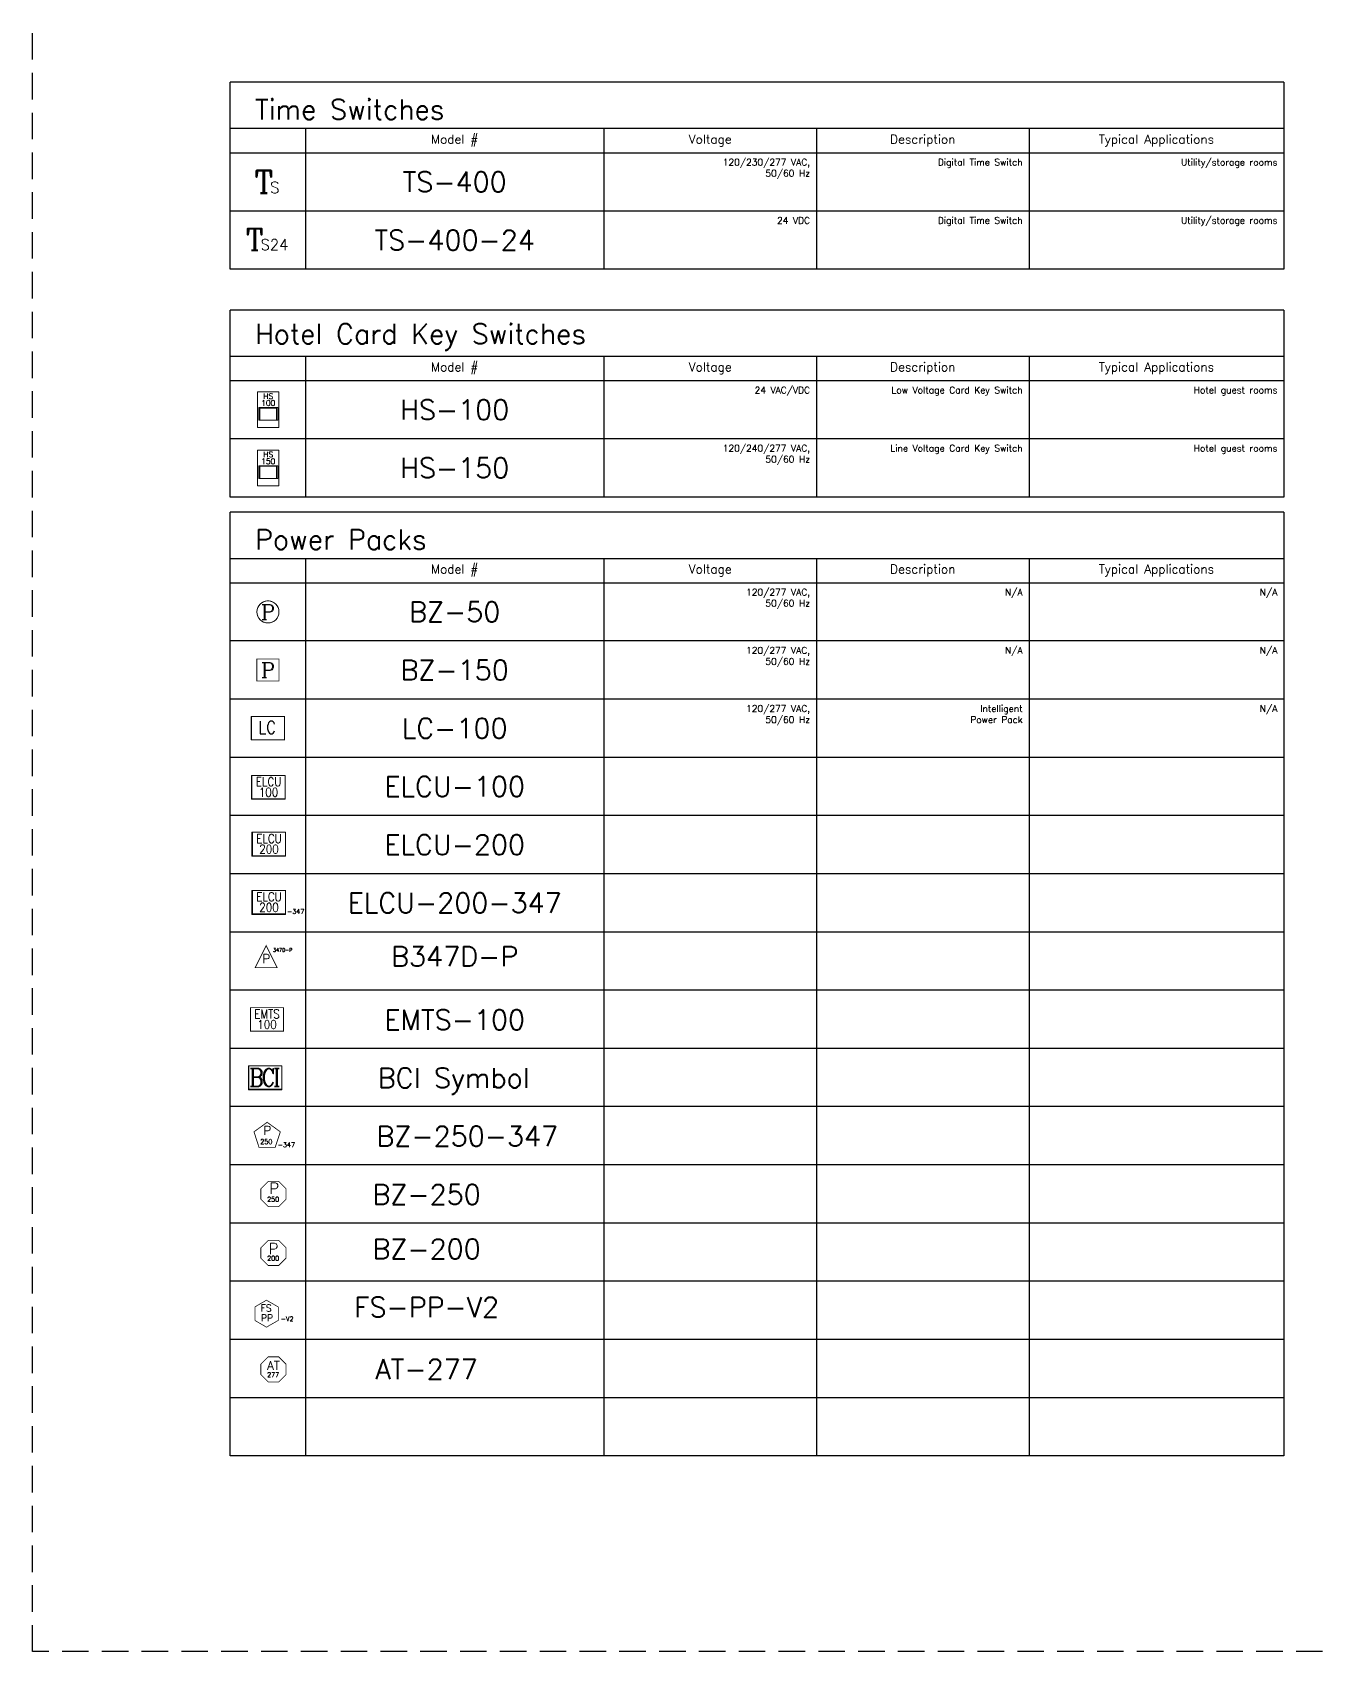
# Model space of a CAD drawing. Header units: inches. Extents: x -13775 to 9910, y -4933 to 5507.
# Drawn here: x -221 to 947, y 2004 to 3469 of the extents above; entities that cross this region are included whole.
import ezdxf
from ezdxf.enums import TextEntityAlignment as Align

# ---------------------------------------------------------------- set-up
doc = ezdxf.new("R2010")
doc.units = ezdxf.units.IN
doc.header["$LTSCALE"] = 48
doc.header["$MEASUREMENT"] = 0
doc.linetypes.add('DASHED', pattern=[0.75, 0.5, -0.25])
doc.layers.add('Boxes', color=7, linetype='Continuous')
doc.layers.add('Text', color=7, linetype='Continuous')
doc.layers.add('WATTSTOPPER', color=160, linetype='Continuous', lineweight=0)
doc.styles.add('FSL12-1', font='complex.shx')
doc.styles.add('ROMANC', font='COMPLEX.SHX')
doc.styles.add('ROMANS', font='ROMANS')
doc.styles.add('SIMPLEX85', font='SIMPLEX.shx', dxfattribs={"width": 0.85})
doc.styles.add('WSNotes', font='complex.shx', dxfattribs={"height": 18})

# ---------------------------------------------------------------- blocks, each defined once
blk = doc.blocks.new('*U382')
blk.add_wipeout([(-15.1, 10.8), (15.1, 10.8), (15.1, -10.8), (-15.1, -10.8)])
at = {"linetype": 'Continuous', "const_width": 0.75}
blk.add_lwpolyline([(-14.8, 10.8), (15.1, 10.8), (15.1, -10.4), (-14.8, -10.4)], close=True, dxfattribs=at)
blk.add_lwpolyline([(-15.1, 10.8), (15.1, 10.8), (15.1, -10.4), (-15.1, -10.4)], close=True)
at = {"insert": (-8.6, 6.5), "char_height": 11.475, "width": 31.716, "attachment_point": 1, "style": 'SIMPLEX85'}
blk.add_mtext('{\\Fcomplex.shx;LC}', dxfattribs=at)
blk = doc.blocks.new('*U642')
at = {"style": 'WSNotes', "flags": 1}
blk.add_attdef('ROOMID', (30.7, 0.6), '', height=10.6, dxfattribs=at)
blk.add_wipeout([(-10, 10), (10, 10), (10, -10), (-10, -10)])
at = {"linetype": 'Continuous', "const_width": 0.75}
blk.add_lwpolyline([(10, 0, 1), (-10, 0, 1)], format="xyb", close=True, dxfattribs=at)
at = {"linetype": 'Continuous'}
blk.add_circle((0, 0), 10, dxfattribs=at)
at = {"insert": (0, 0), "char_height": 13.5, "width": 10.368, "attachment_point": 5}
blk.add_mtext('{\\Fcomplex|c0;P}', dxfattribs=at)
blk = doc.blocks.new('*U641')
at = {"style": 'WSNotes', "flags": 1}
blk.add_attdef('ROOMID', (30.7, 5.9), '', height=10.6, dxfattribs=at)
at = {"linetype": 'Continuous'}
blk.add_wipeout([(10, -10), (-10, -10), (-10, 10), (10, 10)], dxfattribs=at)
at = {"linetype": 'Continuous', "const_width": 0.75}
blk.add_lwpolyline([(-10, 10), (10, 10), (10, -10), (-10, -10)], close=True, dxfattribs=at)
at = {"insert": (0, 0), "char_height": 13.5, "width": 10.368, "attachment_point": 5}
blk.add_mtext('{\\Fcomplex|c0;P}', dxfattribs=at)
blk = doc.blocks.new('*U556')
blk.add_wipeout([(-10, -8), (26.3, -8), (26.3, 12), (-10, 12)])
at = {"linetype": 'Continuous', "const_width": 0.75}
blk.add_lwpolyline([(0, 12), (0, 12), (10, -8), (-10, -8)], close=True, dxfattribs=at)
at = {"style": 'ROMANC'}
blk.add_text('347D-P', height=3.2, dxfattribs=at).set_placement((6.2, 6.5))
at = {"insert": (0.2, 0.2), "char_height": 8, "width": 10.368, "attachment_point": 5}
blk.add_mtext('{\\Fcomplex|c0;P}', dxfattribs=at)
blk = doc.blocks.new('*U555')
blk.add_wipeout([(-14.8, 10.8), (15.1, 10.8), (15.1, -10.4), (-14.8, -10.4)])
at = {"linetype": 'Continuous', "const_width": 0.75}
blk.add_lwpolyline([(-14.8, 10.8), (15.1, 10.8), (15.1, -10.4), (-14.8, -10.4)], close=True, dxfattribs=at)
blk.add_lwpolyline([(-15.1, 10.8), (15.1, 10.8), (15.1, -10.8), (-15.1, -10.8)], close=True)
at = {"insert": (-14.2, 8.3), "char_height": 16.194, "width": 44.759, "attachment_point": 1, "style": 'SIMPLEX85'}
blk.add_mtext('{\\Fcomplex|c0;\\T0.8;BCI}', dxfattribs=at)
blk = doc.blocks.new('ELCU-200')
at = {"style": 'WSNotes', "flags": 1}
blk.add_attdef('ROOMID', (30.7, -5.3), '', height=10.6, dxfattribs=at)
at = {"style": 'ROMANC'}
blk.add_attdef('EMERGENCY', text='', height=6, dxfattribs=at).set_placement((2.5, -19.9), align=Align.TOP_CENTER)
at = {"linetype": 'Continuous'}
blk.add_wipeout([(17.1, -11.1), (-12.8, -11.1), (-12.8, 10.1), (17.1, 10.1)], dxfattribs=at)
at = {"linetype": 'Continuous', "const_width": 0.75}
blk.add_lwpolyline([(-12.8, 10.1), (17.1, 10.1), (17.1, -11.1), (-12.8, -11.1)], close=True, dxfattribs=at)
blk.add_lwpolyline([(-13.2, 10.1), (17.1, 10.1), (17.1, -11.5), (-13.2, -11.5)], close=True)
at = {"char_height": 8, "width": 29.907, "attachment_point": 5, "style": 'SIMPLEX85'}
for s, insert in [('{\\Fcomplex|c0;ELCU}', (2.2, 4.4)), ('{\\Fcomplex|c0;200}', (2.2, -5.2))]:
    blk.add_mtext(s, dxfattribs=dict(at, insert=insert))
at = {"style": 'ROMANC'}
blk.add_attdef('NORMAL', text='', height=6, dxfattribs=at).set_placement((1.9, -12.5), align=Align.TOP_CENTER)
blk = doc.blocks.new('ELCU-100')
at = {"style": 'WSNotes', "flags": 1}
blk.add_attdef('ROOMID', (30.7, -5.3), '', height=10.6, dxfattribs=at)
at = {"style": 'ROMANC'}
blk.add_attdef('EMERGENCY', text='', height=6, dxfattribs=at).set_placement((1.8, -20.2), align=Align.TOP_CENTER)
at = {"linetype": 'Continuous'}
blk.add_wipeout([(17.1, -11.1), (-12.8, -11.1), (-12.8, 10.1), (17.1, 10.1)], dxfattribs=at)
at = {"linetype": 'Continuous', "const_width": 0.75}
blk.add_lwpolyline([(-12.8, 10.1), (17.1, 10.1), (17.1, -11.1), (-12.8, -11.1)], close=True, dxfattribs=at)
blk.add_lwpolyline([(-13.2, 10.1), (17.1, 10.1), (17.1, -11.5), (-13.2, -11.5)], close=True)
at = {"linetype": 'Continuous'}
blk.add_lwpolyline([(17.1, -11.1), (-12.8, -11.1), (-12.8, 10.1), (17.1, 10.1)], close=True, dxfattribs=at)
at = {"char_height": 8, "width": 29.907, "attachment_point": 5, "style": 'SIMPLEX85'}
for s, insert in [('{\\Fcomplex|c0;ELCU}', (2.2, 4.4)), ('{\\Fcomplex|c0;100}', (2.2, -5.2))]:
    blk.add_mtext(s, dxfattribs=dict(at, insert=insert))
at = {"style": 'ROMANC'}
blk.add_attdef('NORMAL', text='', height=6, dxfattribs=at).set_placement((1.9, -12.4), align=Align.TOP_CENTER)
blk = doc.blocks.new('EMTS-100')
blk.add_wipeout([(-12.8, 10.1), (17.1, 10.1), (17.1, -11.1), (-12.8, -11.1)])
at = {"linetype": 'Continuous', "const_width": 0.75}
blk.add_lwpolyline([(-12.8, 10.1), (17.1, 10.1), (17.1, -11.1), (-12.8, -11.1)], close=True, dxfattribs=at)
at = {"char_height": 8, "width": 29.907, "attachment_point": 5, "style": 'SIMPLEX85'}
for s, insert in [('{\\Fcomplex|c0;EMTS}', (2.2, 4.4)), ('{\\Fcomplex|c0;100}', (2.2, -5.2))]:
    blk.add_mtext(s, dxfattribs=dict(at, insert=insert))
blk = doc.blocks.new('*U602')
blk.add_wipeout([(-12.1, -10), (26.7, -10), (26.7, 12.6), (-12.1, 12.6)])
at = {"const_width": 0.75}
blk.add_lwpolyline([(7.1, -10), (11.7, 4), (-0.2, 12.6), (-12.1, 4), (-7.6, -10)], close=True, dxfattribs=at)
at = {"insert": (0, 5.2), "char_height": 8, "width": 10.368, "attachment_point": 5}
blk.add_mtext('{\\Fcomplex|c0;P}', dxfattribs=at)
at = {"char_height": 4.24, "width": 28.252, "attachment_point": 1, "style": 'ROMANC'}
for s, insert in [('250', (-6.4, -2.8)), ('-347', (9.4, -5.7))]:
    blk.add_mtext(s, dxfattribs=dict(at, insert=insert))
at = {"style": 'WSNotes', "flags": 1}
blk.add_attdef('ROOMID', (30.5, 5.4), '', height=10.6, dxfattribs=at)
blk = doc.blocks.new('*U601')
at = {"style": 'WSNotes', "flags": 1}
blk.add_attdef('ROOMID', (29.4, 4.1), '', height=10.6, dxfattribs=at)
blk.add_wipeout([(-12.1, -11.6), (10.7, -11.6), (10.7, 11.3), (-12.1, 11.3)])
at = {"const_width": 0.75}
blk.add_lwpolyline([(4, -11.6), (10.7, -4.9), (10.7, 4.6), (4, 11.3), (-5.4, 11.3), (-12.1, 4.6), (-12.1, -4.9), (-5.4, -11.6)], close=True, dxfattribs=at)
at = {"insert": (0, 4.9), "char_height": 10, "width": 10.368, "attachment_point": 5}
blk.add_mtext('{\\Fcomplex|c0;P}', dxfattribs=at)
at = {"insert": (-6.4, -2.8), "char_height": 4.24, "width": 28.252, "attachment_point": 1, "style": 'ROMANC'}
blk.add_mtext('250', dxfattribs=at)
blk = doc.blocks.new('BZ-200')
at = {"style": 'WSNotes', "flags": 1}
blk.add_attdef('ROOMID', (30.7, 4.2), '', height=10.6, dxfattribs=at)
blk.add_wipeout([(-11.4, 11.4), (11.4, 11.4), (11.4, -11.4), (-11.4, -11.4)])
at = {"const_width": 0.75}
blk.add_lwpolyline([(4.7, -11.4), (11.4, -4.7), (11.4, 4.7), (4.7, 11.4), (-4.7, 11.4), (-11.4, 4.7), (-11.4, -4.7), (-4.7, -11.4)], close=True, dxfattribs=at)
at = {"insert": (0, 3.8), "char_height": 10, "width": 10.368, "attachment_point": 5}
blk.add_mtext('{\\Fcomplex|c0;P}', dxfattribs=at)
at = {"insert": (-5.7, -2.7), "char_height": 4.24, "width": 28.252, "attachment_point": 1, "style": 'ROMANC'}
blk.add_mtext('200', dxfattribs=at)
blk = doc.blocks.new('FS-PP-V2')
blk.add_wipeout([(-13.4, -15.3), (22.6, -15.3), (22.6, 9.1), (-13.4, 9.1)])
at = {"const_width": 0.637}
blk.add_lwpolyline([(-2.9, -15.3), (7.7, -9.2), (7.7, 3), (-2.9, 9.1), (-13.4, 3), (-13.4, -9.2)], close=True, dxfattribs=at)
at = {"linetype": 'Continuous', "style": 'FSL12-1'}
for s, p in [('FS', (-8.3, -1)), ('PP', (-8, -10))]:
    blk.add_text(s, height=6.19, dxfattribs=at).set_placement(p)
at = {"insert": (9.9, -5.7), "char_height": 4.24, "width": 28.252, "attachment_point": 1, "style": 'ROMANC'}
blk.add_mtext('-V2', dxfattribs=at)
at = {"style": 'WSNotes', "flags": 1}
blk.add_attdef('ROOMID', (27.8, 1.9), '', height=10.6, dxfattribs=at)
blk = doc.blocks.new('AT-277')
at = {"style": 'WSNotes', "flags": 1}
blk.add_attdef('ROOMID', (30.7, 4.2), '', height=10.6, dxfattribs=at)
blk.add_wipeout([(-11.4, -11.4), (11.4, -11.4), (11.4, 11.4), (-11.4, 11.4)])
at = {"const_width": 0.75}
blk.add_lwpolyline([(4.7, -11.4), (11.4, -4.7), (11.4, 4.7), (4.7, 11.4), (-4.7, 11.4), (-11.4, 4.7), (-11.4, -4.7), (-4.7, -11.4)], close=True, dxfattribs=at)
at = {"linetype": 'Continuous', "style": 'FSL12-1'}
blk.add_text('AT', height=8, dxfattribs=at).set_placement((0, 3.5), align=Align.MIDDLE_CENTER)
at = {"insert": (-5.7, -2.7), "char_height": 4.24, "width": 28.252, "attachment_point": 1, "style": 'ROMANC'}
blk.add_mtext('277', dxfattribs=at)
blk = doc.blocks.new('*U458')
blk.add_wipeout([(-13.8, 23.5), (10.2, 23.5), (10.2, 3), (-13.8, 3)])
at = {"linetype": 'Continuous', "attachment_point": 1, "style": 'FSL12-1'}
for s, insert, char_height, width in [('T', (-13.8, 23.5), 20.4, 142.8), ('T', (-13.8, 23.5), 20.4, 142.8), ('S', (0, 13.4), 10.2, 90.844), ('S', (0, 13.4), 10.2, 90.844)]:
    blk.add_mtext(s, dxfattribs=dict(at, insert=insert, char_height=char_height, width=width))
blk = doc.blocks.new('*U459')
blk.add_wipeout([(-13.2, 22.6), (-13.2, 2.2), (26.3, 2.2), (26.3, 22.6)])
at = {"linetype": 'Continuous', "attachment_point": 1, "style": 'FSL12-1'}
for s, insert, char_height, width in [('T', (-13.2, 22.6), 19.4, 136.08), ('S24', (0, 12.9), 9.72, 86.569)]:
    blk.add_mtext(s, dxfattribs=dict(at, insert=insert, char_height=char_height, width=width))
blk = doc.blocks.new('*U477')
blk.add_wipeout([(-9.6, 0), (9.6, 0), (9.6, 32.3), (-9.6, 32.3)])
at = {"lineweight": 0}
for p, q in [((-8.6, 18.1), (-8.6, 6.7)), ((-7.6, 18.1), (-7.6, 6.7)), ((7.6, 6.7), (7.6, 18.1)), ((8.6, 6.7), (8.6, 18.1))]:
    blk.add_line(p, q, dxfattribs=at)
for p, q in [((8.6, 18.1), (-8.6, 18.1)), ((7.6, 17.7), (-7.6, 17.7)), ((8.6, 6.7), (-8.6, 6.7))]:
    blk.add_line(p, q)
blk.add_lwpolyline([(-9.6, 0), (9.6, 0), (9.6, 32.3), (-9.6, 32.3)], close=True, dxfattribs=at)
at = {"style": 'ROMANC'}
for s, p in [('HS', (0, 28.4)), ('100', (0, 22.2))]:
    blk.add_text(s, height=5, dxfattribs=at).set_placement(p, align=Align.MIDDLE_CENTER)
blk = doc.blocks.new('*U478')
blk.add_wipeout([(-9.6, 0), (9.6, 0), (9.6, 32.3), (-9.6, 32.3)])
at = {"lineweight": 0}
for p, q in [((-8.6, 18.1), (-8.6, 6.7)), ((-7.6, 18.1), (-7.6, 6.7)), ((7.6, 6.7), (7.6, 18.1)), ((8.6, 6.7), (8.6, 18.1))]:
    blk.add_line(p, q, dxfattribs=at)
for p, q in [((8.6, 18.1), (-8.6, 18.1)), ((7.6, 17.7), (-7.6, 17.7)), ((8.6, 6.7), (-8.6, 6.7))]:
    blk.add_line(p, q)
blk.add_lwpolyline([(-9.6, 0), (9.6, 0), (9.6, 32.3), (-9.6, 32.3)], close=True, dxfattribs=at)
at = {"style": 'ROMANC'}
for s, p in [('HS', (0, 28.4)), ('150', (0, 22.2))]:
    blk.add_text(s, height=5, dxfattribs=at).set_placement(p, align=Align.MIDDLE_CENTER)
blk = doc.blocks.new('ELCU-200-347')
at = {"style": 'WSNotes', "flags": 1}
blk.add_attdef('ROOMID', (30.7, -5.3), '', height=10.6, dxfattribs=at)
at = {"style": 'ROMANC'}
blk.add_attdef('EMERGENCY', text='', height=6, dxfattribs=at).set_placement((2.5, -19.9), align=Align.TOP_CENTER)
at = {"linetype": 'Continuous'}
blk.add_wipeout([(17.1, -11.1), (-12.8, -11.1), (-12.8, 10.1), (17.1, 10.1)], dxfattribs=at)
at = {"linetype": 'Continuous', "const_width": 0.75}
blk.add_lwpolyline([(-12.8, 10.1), (17.1, 10.1), (17.1, -11.1), (-12.8, -11.1)], close=True, dxfattribs=at)
blk.add_lwpolyline([(-13.2, 10.1), (17.1, 10.1), (17.1, -11.5), (-13.2, -11.5)], close=True)
for s, insert, char_height, width, attachment_point, style in [('{\\Fcomplex|c0;ELCU}', (2.2, 4.4), 8, 29.907, 5, 'SIMPLEX85'), ('{\\Fcomplex|c0;200}', (2.2, -5.2), 8, 29.907, 5, 'SIMPLEX85'), ('-347', (18.5, -6.7), 4.24, 28.252, 1, 'ROMANC')]:
    blk.add_mtext(s, dxfattribs=dict(insert=insert, char_height=char_height, width=width, attachment_point=attachment_point, style=style))
at = {"style": 'ROMANC'}
blk.add_attdef('NORMAL', text='', height=6, dxfattribs=at).set_placement((1.9, -12.5), align=Align.TOP_CENTER)

msp = doc.modelspace()

# ---------------------------------------------------------------- linework, layer by layer
at = {"layer": 'Boxes'}
for p, q in [((26.2, 3381.6), (26.2, 3254.3)), ((296.1, 3381.6), (296.1, 3254.3)), ((488.3, 3381.6), (488.3, 3254.3)), ((680.5, 3381.6), (680.5, 3254.3)), ((26.2, 3175.6), (26.2, 3048.3)), ((296.1, 3175.6), (296.1, 3048.3)), ((488.3, 3175.6), (488.3, 3048.3)), ((680.5, 3175.6), (680.5, 3048.3)), ((26.2, 2992.7), (26.2, 2180.9)), ((296.1, 2992.7), (296.1, 2180.9)), ((488.3, 2992.7), (488.3, 2180.9)), ((680.5, 2992.7), (680.5, 2180.9))]:
    msp.add_line(p, q, dxfattribs=at)
at = {"layer": 'Boxes', "color": 1, "linetype": 'DASHED'}
msp.add_lwpolyline([(-220.8, 5136.4), (9910, 5136.4), (9910, 2003.9), (-220.8, 2003.9)], close=True, dxfattribs=at)
at = {"layer": 'Boxes'}
for points in [[(910.9, 3423.4), (910.9, 3254.3), (-41.8, 3254.3), (-41.8, 3423.4)], [(910.9, 3423.4), (-41.8, 3423.4)], [(910.9, 3381.6), (-41.8, 3381.6)], [(-41.8, 3359.7), (910.9, 3359.7)], [(910.9, 3307), (-41.8, 3307)], [(910.9, 3217.3), (-41.8, 3217.3)], [(910.9, 3217.3), (910.9, 3048.3), (-41.8, 3048.3), (-41.8, 3217.3)], [(-41.8, 3175.6), (910.9, 3175.6)], [(-41.8, 3153.6), (910.9, 3153.6)], [(910.9, 3100.9), (-41.8, 3100.9)], [(910.9, 3034.5), (-41.8, 3034.5)], [(910.9, 3034.5), (910.9, 2180.9), (-41.8, 2180.9), (-41.8, 3034.5)], [(-41.8, 2992.7), (910.9, 2992.7)], [(-41.8, 2970.8), (910.9, 2970.8)], [(910.9, 2918.1), (-41.8, 2918.1)], [(910.9, 2865.5), (-41.8, 2865.5)], [(910.9, 2812.8), (-41.8, 2812.8)], [(910.9, 2760.1), (-41.8, 2760.1)], [(910.9, 2707.5), (-41.8, 2707.5)], [(910.9, 2654.8), (-41.8, 2654.8)], [(910.9, 2602.2), (-41.8, 2602.2)], [(910.9, 2549.5), (-41.8, 2549.5)], [(910.9, 2496.9), (-41.8, 2496.9)], [(910.9, 2444.2), (-41.8, 2444.2)], [(910.9, 2391.5), (-41.8, 2391.5)], [(910.9, 2338.9), (-41.8, 2338.9)], [(910.9, 2286.2), (-41.8, 2286.2)], [(910.9, 2233.6), (-41.8, 2233.6)]]:
    msp.add_lwpolyline(points, dxfattribs=at)

# ---------------------------------------------------------------- texts
at = {"layer": 'Text', "color": 7, "style": 'ROMANS'}
for s, insert, char_height, attachment_point in [('Time Switches', (-19.5, 3398.8), 18, 4), ('Model #', (161.1, 3370.6), 8, 5), ('Voltage', (392.2, 3370.6), 8, 5), ('Description', (584.4, 3370.6), 8, 5), ('Typical Applications', (795.7, 3370.6), 8, 5), ('120/230/277 VAC, \\P50/60 Hz', (482.5, 3354.1), 6, 3), ('Digital Time Switch', (674.7, 3354.1), 6, 3), ('Utility/storage rooms', (905.1, 3354.1), 6, 3), ('TS-400', (161.1, 3333.3), 18, 5), ('24 VDC', (482.5, 3301.5), 6, 3), ('Digital Time Switch', (674.7, 3301.5), 6, 3), ('Utility/storage rooms', (905.1, 3301.5), 6, 3), ('TS-400-24', (161.1, 3280.7), 18, 5), ('Hotel Card Key Switches', (-19.5, 3192.8), 18, 4), ('Model #', (161.1, 3164.6), 8, 5), ('Voltage', (392.2, 3164.6), 8, 5), ('Description', (584.4, 3164.6), 8, 5), ('Typical Applications', (795.7, 3164.6), 8, 5), ('24 VAC/VDC', (482.5, 3148), 6, 3), ('HS-100', (161.1, 3127.3), 18, 5), ('Low Voltage Card Key Switch', (674.7, 3148), 6, 3), ('Hotel guest rooms', (905.1, 3148), 6, 3), ('120/240/277 VAC, \\P50/60 Hz', (482.5, 3095.4), 6, 3), ('Line Voltage Card Key Switch', (674.7, 3095.4), 6, 3), ('Hotel guest rooms', (905.1, 3095.4), 6, 3), ('HS-150', (161.1, 3074.6), 18, 5), ('Power Packs', (-19.5, 3009.9), 18, 4), ('Model #', (161.1, 2981.8), 8, 5), ('Voltage', (392.2, 2981.8), 8, 5), ('Description', (584.4, 2981.8), 8, 5), ('Typical Applications', (795.7, 2981.8), 8, 5), ('120/277 VAC,\\P50/60 Hz', (482.5, 2965.2), 6, 3), ('N/A', (674.7, 2965.2), 6, 3), ('N/A', (905.1, 2965.2), 6, 3), ('BZ-50', (161.1, 2944.4), 18, 5), ('BZ-150', (161.1, 2891.8), 18, 5), ('120/277 VAC,\\P50/60 Hz', (482.5, 2912.6), 6, 3), ('N/A', (674.7, 2912.6), 6, 3), ('N/A', (905.1, 2912.6), 6, 3), ('120/277 VAC,\\P50/60 Hz', (482.5, 2859.9), 6, 3), ('Intelligent\\PPower Pack', (674.7, 2859.9), 6, 3), ('N/A', (905.1, 2859.9), 6, 3), ('LC-100', (161.1, 2839.1), 18, 5), ('ELCU-100', (161.1, 2786.5), 18, 5), ('ELCU-200', (161.1, 2733.8), 18, 5), ('ELCU-200-347', (161.1, 2681.2), 18, 5), ('B347D-P', (161.1, 2632.8), 18, 5), ('EMTS-100', (161.1, 2575.4), 18, 5), ('BCI Symbol', (160.2, 2519.8), 18, 5), ('BZ-250-347', (172.5, 2470.1), 18, 5), ('BZ-250', (135.7, 2417.4), 18, 5), ('BZ-200', (135.7, 2368.1), 18, 5), ('FS-PP-V2', (135.7, 2315.5), 18, 5), ('AT-277', (135.7, 2259.5), 18, 5)]:
    msp.add_mtext(s, dxfattribs=dict(at, insert=insert, char_height=char_height, attachment_point=attachment_point))

# ---------------------------------------------------------------- next in the draw order: block references
at = {"layer": 'WATTSTOPPER'}
for name, p in [('*U458', (-6, 3320)), ('*U459', (-14.4, 3268.5)), ('*U477', (-7.5, 3111.1)), ('*U478', (-7.5, 3058.4)), ('*U642', (-7.8, 2944.4)), ('*U641', (-7.8, 2891.8)), ('*U382', (-7.8, 2839.1)), ('ELCU-100', (-9.4, 2786.4)), ('ELCU-200', (-9, 2734.9)), ('ELCU-200-347', (-9, 2682.3)), ('*U556', (-9.4, 2630.5)), ('EMTS-100', (-10.8, 2576.3)), ('*U555', (-10.4, 2523)), ('*U602', (-8.3, 2470.1)), ('*U601', (-2.1, 2418)), ('BZ-200', (-2.8, 2364.5)), ('FS-PP-V2', (-6.2, 2312.7)), ('AT-277', (-2.8, 2259.2))]:
    msp.add_blockref(name, p, dxfattribs=at)

doc.saveas('drawing.dxf')
